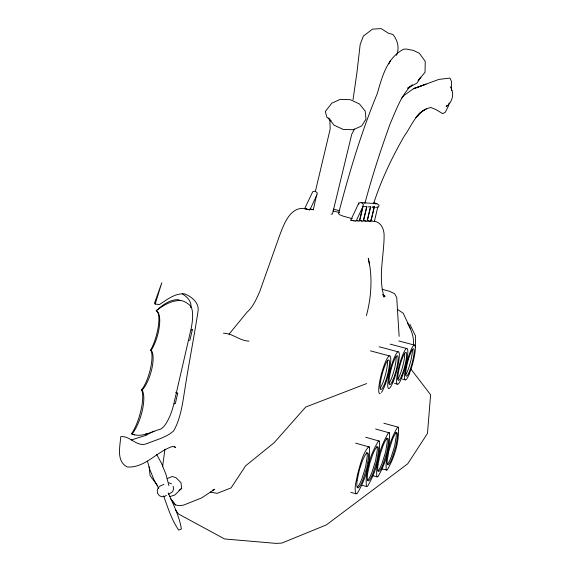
<?xml version="1.0" encoding="UTF-8"?>
<svg xmlns="http://www.w3.org/2000/svg" width="572" height="572" viewBox="0 0 572 572"><rect width="100%" height="100%" fill="white"/><g stroke="black" fill="none" stroke-linecap="round" stroke-linejoin="round"><path stroke-width="0.86" d="M415.308 347.554L415.615 336.186L409.809 324.188M397.497 436.465L395.881 446.253L392.485 457.214A18.254 2.889 -74.7 0 1 387.151 461.118L388.767 451.208L392.235 440.04A18.254 2.889 -74.7 0 1 397.497 436.465M358.723 204.275L358.866 202.981L361.204 202.581L376.927 203.682L379.072 205.162L378.6 207.007L375.582 207.343M162.584 466.752L164.922 449.17M190.748 307.75C192.171 301.687 187.008 296.661 182.254 293.829M451.573 90.462L451.573 81.574L449.928 78.071L438.853 79.422L413.442 88.774L404.011 95.438L401.251 98.699M353.031 99.678L357 72.165L360.167 44.516L363.356 36.093L372.472 29.143L381.124 28.6L388.517 33.298L392.892 34.442C397.769 40.276 399.642 48.227 396.546 55.355M175.597 392.263L177.72 393.2L175.339 403.539L174.181 403.911M191.599 329.343L192.335 329.737L189.94 340.147L188.81 340.39M309.881 209.016L313.32 209.76L316.588 194.859M315.422 191.255L330.173 129.115L329.865 119.898M364.385 206.671L366.695 206.456L363.163 221.278L362.698 221.271L359.752 220.535L363.091 206.521M368.168 206.907L370.477 206.685L366.974 221.357L366.523 221.35L363.606 220.62L366.902 206.792M371.9 207.128L374.181 206.914L370.713 221.435L370.27 221.428L367.374 220.706L370.642 207.021M377.749 207.128L374.374 221.507L372.286 221.142L371.071 220.792L374.51 206.392M364.864 203.468C372.093 176.405 380.759 149.742 390.297 123.409C396.267 109.91 401.079 94.902 412.298 84.67M449.163 102.974L448.226 106.385L445.352 112.169L442.699 113.671L436.036 109.631L430.773 107.465C424.746 108.945 419.433 112.541 415.923 117.675L420.241 112.791L425.168 109.452M155.184 304.082L161.783 282.79L154.49 303.167L155.184 304.082L159.481 304.511C167.188 299.592 174.624 293.3 184.441 293.801C191.22 296.339 199.02 302.452 198.155 310.482C194.123 336.901 188.882 363.12 184.82 389.532C182.525 403.625 180.795 418.332 173.616 430.952C166.266 437.516 156.077 439.811 147.104 443.522C137.065 447.883 130.588 435.714 120.778 436.586C120.056 446.51 116.052 461.254 127.241 466.974C145.088 468.246 156.842 451.258 172.737 446.41L175.597 447.526L174.417 446.267M373.502 203.954C381.109 180.23 391.884 157.615 404.29 136.036C411.125 126.669 415.279 114.15 426.354 108.766M366.416 315.565C371.321 297.426 372.78 276.784 368.282 258.287L369.462 264.779M388.924 63.928L390.347 60.761M361.204 202.581L363.334 204.118L363.12 206.063L355.991 221.3L350.772 220.163L358.866 202.981M309.86 209.817L317.067 194.687L317.21 192.735L315.065 191.234L312.77 191.684L304.626 208.68L309.86 209.817L304.626 208.68M446.925 105.262L446.167 106.771C452.373 102.309 454.933 93.207 450.236 86.744M177.72 393.2L176.569 393.55M354.547 129.015L351.759 134.22L332.489 213.942L331.031 214.164M192.335 329.737L191.212 329.951M229.057 334.162L246.982 312.262C253.103 306.964 256.256 299.163 259.581 291.977L279.715 235.256C284.07 223.645 290.683 205.255 306.528 208.823M167.303 478.528L172.172 476.512L175.94 477.62L180.895 482.546L181.746 488.352L174.66 495.109L169.562 496.646M410.231 86.143L407.629 88.26L417.052 83.011L420.806 77.148L418.096 80.731L425.032 72.279L425.246 61.411L419.39 53.325L413.484 50.429L406.334 49.049L403.675 49.199C386.951 57.708 382.117 76.877 377.32 93.472C361.211 132.411 349.163 172.901 338.531 213.635L339.332 214.564L342.893 216.059L352.316 218.69M154.061 431.102L145.109 435.599L131.245 439.997M178.986 490.283L181.746 488.352M166.466 495.423L164.45 496.396L161.804 496.775L159.309 495.659L157.629 493.35L157.214 490.454L158.179 487.766L160.26 485.986L163.849 484.334M168.64 494.372L172.594 491.706L173.552 489.031L173.144 486.171M212.391 490.218L214.779 489.282L201.494 497.969L183.555 505.119L179.343 505.698L175.461 504.933L170.814 498.977M366.631 383.583L305.705 407.042L274.245 442.614L245.61 465.822L231.102 487.88L217.131 493.35L210.203 492.077M372.808 207.178L374.181 206.914M350.858 492.299L356.006 493.793L357.142 493.579C365.315 480.037 370.87 462.819 369.398 447.025L355.641 443.143M362.155 485.292L366.445 486.529L367.51 486.343C375.375 473.137 380.652 456.492 379.408 441.126L365.658 437.258M372.536 475.782L377.835 476.862C385.428 463.963 390.426 447.84 389.403 432.875L375.625 429.029M375.182 203.918L376.927 203.682L373.745 202.702M381.967 468.983L387.194 470.084C394.516 457.486 399.285 441.863 398.448 427.284L383.848 423.23M369.398 447.025L368.304 447.075C362.169 454.668 360.331 464.814 357.607 473.981C356.685 480.387 353.703 487.458 356.006 493.793M379.408 441.126L378.385 441.148C370.463 454.089 364.95 471.399 366.445 486.529M389.403 432.875L388.438 432.875C380.723 445.702 375.625 462.062 376.826 477.012M350.772 220.163L354.082 220.742M359.752 220.535L361.926 220.914M363.606 220.62L365.744 220.999M367.374 220.706L369.491 221.078M371.071 220.792L371.514 220.799M398.448 427.284L397.54 427.263C390.097 439.804 385.249 455.641 386.25 470.205M339.246 212.248L339.697 212.262M362.405 206.199L362.877 206.227L359.309 221.2L355.863 220.449M223.452 333.211C232.654 333.319 239.754 340.826 248.92 341.155M310.374 209.03L313.32 209.76M356.342 220.456L358.058 220.835M339.125 210.567L333.383 209.152M332.925 210.932L338.824 212.398M370.148 220.17L371.85 220.592M374.395 221.228C381.553 222.351 384.391 230.015 384.112 236.458C383.898 256.621 378.035 277.32 384.127 297.104L382.804 294.559M382.139 289.296L389.553 291.32L394.566 293.679L396.718 297.461L399.127 336.415M398.756 340.933L414.199 345.03M390.183 344.13L406.578 348.491M379.157 346.768L398.019 351.801M370.463 350.85L389.339 355.906M402.402 379.086L404.969 379.779M394.551 383.383L397.118 384.084M150.65 350.071L151.251 350.236A22.565 7.672 -73.6 0 1 151.773 369.069A22.565 7.672 -73.6 0 1 142.156 390.047A26.169 8.845 -73 0 1 142.285 410.589A26.169 8.845 -73 0 1 132.139 433.941L131.546 433.769A26.169 7.465 -73.7 0 0 140.984 410.217A26.169 7.465 -73.7 0 0 141.563 389.882A22.558 6.478 -74.2 0 0 150.465 368.704A22.558 6.478 -74.2 0 0 150.65 350.071A23.874 6.914 -74.6 0 0 158.387 325.961A23.874 6.914 -74.6 0 0 156.17 310.753C162.398 305.291 169.162 299.707 177.942 299.642A176.462 48.734 -73.2 0 1 180.68 300.686M141.563 389.882L142.156 390.047M132.139 433.941C141.12 437.895 150.679 432.096 159.309 429.5A23.902 7.672 -73.3 0 0 173.759 404.147L190.798 330.108A28.307 9.216 -74.2 0 0 190.698 306.134A176.519 57.751 -72.4 0 0 181.31 300.543C171.657 300.107 163.535 305.205 156.17 310.746A23.874 8.194 -74 0 1 159.374 326.233A23.874 8.194 -74 0 1 151.251 350.236M131.546 433.769L134.406 434.942M169.005 482.782L171.478 483.883M383.226 295.238L385.099 296.339L383.126 294.53M397.361 309.395L403.26 313.227C407.693 323.68 414.729 333.812 413.434 345.617M331.195 120.835L326.776 117.088L325.325 111.469L331.846 103.153L340.204 99.378L350.314 99.685L359.459 103.975L365.193 111.097L365.994 119.14L361.654 125.962L353.324 129.73L343.229 129.444L334.069 125.168L328.307 118.046L329.501 119.148M171.829 500.257L175.461 504.933M410.696 368.804L430.609 394.773L427.477 433.44L407.686 463.828L326.369 524.896L281.91 543.043L276.176 543.4L224.589 538.96L178.593 514.042L175.418 509.766M157.436 485.499L150.036 475.504L149.206 466.731M407.5 323.144L408.472 324.889M156.556 454.325L161.44 463.134L165.866 474.131L168.933 485.621M158.787 488.438L153.882 479.586L149.449 468.547L147.476 461.146M408.858 325.668L410.403 328.786M168.175 492.892C173.359 504.554 179.379 516.294 181.403 528.993L178.7 530.101C171.571 519.812 167.832 507.528 163.592 495.838M146.067 433.39L146.232 435.142M380.244 393.543A19.541 3.418 -75 0 1 383.004 368.575A19.541 3.418 -75 0 1 390.719 361.168A19.541 3.418 -75 0 1 381.438 392.399M387.416 360.861A15.287 2.696 -75.1 0 1 385.392 374.867A15.287 2.696 -75.1 0 1 380.18 388.073M396.103 356.649A14.901 2.56 -75.1 0 1 394.087 370.327A14.901 2.56 -75.1 0 1 389.053 383.168M404.669 353.239A14.507 2.431 -75.2 0 1 402.659 366.581A14.507 2.431 -75.2 0 1 397.812 379.064M412.298 349.678A14.164 2.317 -75.2 0 1 410.296 362.727A14.164 2.317 -75.2 0 1 405.605 374.896M386.686 438.173A18.769 3.067 -74.6 0 1 387.23 441.927L385.607 451.959L382.096 463.241A18.769 3.067 -74.6 0 1 377.949 470.863M395.803 432.446A18.247 2.903 -74.7 0 1 396.282 436.121L394.673 445.91L391.277 456.878A18.247 2.903 -74.7 0 1 387.308 464.249M366.53 452.631A19.884 3.425 -74.4 0 1 367.217 456.513L365.572 467.074L361.811 479.036A19.877 3.432 -74.4 0 1 357.257 487.23M376.626 446.568A19.305 3.239 -74.5 0 1 377.234 450.378L375.604 460.66L371.972 472.272A19.305 3.239 -74.5 0 1 367.632 480.18M357.085 480.659L356.814 484.041A19.884 3.411 -74.4 0 0 363.12 479.415L366.881 467.446L368.525 456.892A19.884 3.411 -74.4 0 0 362.298 461.132L359.445 469.583L357.085 480.659M367.574 473.723L367.288 477.012A19.305 3.225 -74.5 0 0 373.244 472.636L376.877 461.018L378.514 450.743A19.305 3.225 -74.5 0 0 372.629 454.761L369.877 462.948L367.574 473.723M377.999 464.485L377.706 467.703A18.769 3.053 -74.6 0 0 383.333 463.592L386.844 452.309L388.474 442.278A18.769 3.053 -74.6 0 0 382.918 446.046L380.266 453.996L377.999 464.485M414.714 88.217L413.442 88.774L426.018 84.148L414.714 88.217M384.398 384.298A15.294 2.674 -75 0 0 389.024 360.196A15.294 2.674 -75 0 0 380.866 379.751A15.294 2.674 -75 0 0 384.398 384.298M393.136 379.508A14.901 2.538 -75.1 0 0 397.69 355.984A14.901 2.538 -75.1 0 0 389.825 375.003A14.901 2.538 -75.1 0 0 393.136 379.508M392.993 382.139A19.048 3.246 -75.1 0 0 398.827 352.052A19.048 3.246 -75.1 0 0 388.788 376.312A19.048 3.246 -75.1 0 0 392.993 382.139M401.758 375.497A14.514 2.41 -75.1 0 0 406.234 352.581A14.514 2.41 -75.1 0 0 398.663 371.071A14.514 2.41 -75.1 0 0 401.758 375.497M401.608 378.063A18.547 3.082 -75.1 0 0 407.343 348.748A18.547 3.082 -75.1 0 0 397.669 372.329A18.547 3.082 -75.1 0 0 401.608 378.063M409.438 371.428A14.171 2.295 -75.2 0 0 413.849 349.027A14.171 2.295 -75.2 0 0 406.528 367.052A14.171 2.295 -75.2 0 0 409.438 371.428M409.28 373.938A18.111 2.939 -75.2 0 0 414.922 345.288A18.111 2.939 -75.2 0 0 405.569 368.275A18.111 2.939 -75.2 0 0 409.28 373.938"/></g></svg>
